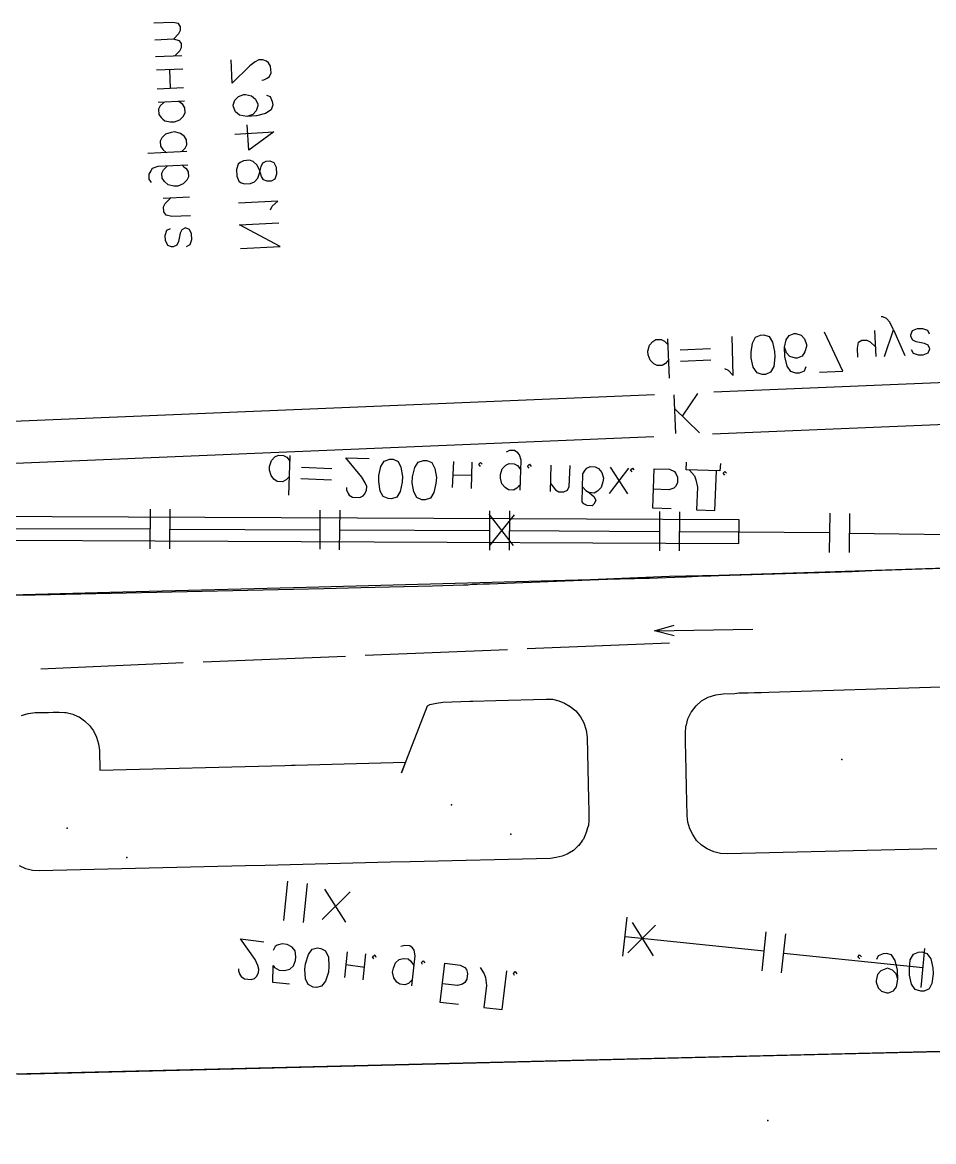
# Model space of a CAD drawing. Header units: metres. Extents: x 131 to 658, y 22 to 173.
# Drawn here: x 398.14 to 422.42, y 86.58 to 116.4 of the extents above; entities that cross this region are included whole.
import ezdxf

# ---------------------------------------------------------------- set-up
doc = ezdxf.new("R2010")
doc.units = ezdxf.units.M
for name, color, linetype in [('ELECTR_CABLE', 7, 'Continuous'), ('GAS', 7, 'Continuous'), ('GRASS', 7, 'Continuous'), ('OVERHEAD_POWER_LINE', 7, 'Continuous'), ('ROAD', 7, 'Continuous'), ('SEWER', 7, 'Continuous'), ('SIDEWALK_PATH', 7, 'Continuous'), ('TREE', 7, 'Continuous'), ('WATER_PIPELINE', 7, 'Continuous')]:
    doc.layers.add(name, color=color, linetype=linetype)

msp = doc.modelspace()

# ---------------------------------------------------------------- linework, layer by layer
at = {"layer": 'ELECTR_CABLE'}
for points in [[(411.068, 99.69), (407.273, 99.534)], [(415.385, 99.867), (411.59, 99.712)], [(402.424, 99.335), (398.629, 99.168)], [(406.752, 99.512), (402.957, 99.357)], [(420.456, 91.456), (420.401, 91.511), (420.401, 91.511), (420.445, 91.556), (420.445, 91.556), (420.501, 91.511)], [(421.466, 90.912), (421.422, 91.056), (421.422, 91.056), (421.322, 91.156), (421.322, 91.156), (421.189, 91.201), (421.189, 91.201), (421.144, 91.19), (421.144, 91.19), (421.011, 91.134), (421.011, 91.134), (420.922, 91.034), (420.922, 91.034), (420.889, 90.879), (420.889, 90.879), (420.889, 90.834), (420.889, 90.834), (420.945, 90.679), (420.945, 90.679), (421.033, 90.59), (421.033, 90.59), (421.178, 90.546), (421.178, 90.546), (421.222, 90.546), (421.222, 90.546), (421.355, 90.601), (421.355, 90.601), (421.433, 90.712), (421.433, 90.712), (421.466, 90.912), (421.466, 90.912), (421.455, 91.156), (421.455, 91.156), (421.4, 91.411), (421.4, 91.411), (421.3, 91.556), (421.3, 91.556), (421.167, 91.6), (421.167, 91.6), (421.078, 91.589), (421.078, 91.589), (420.945, 91.534), (420.945, 91.534), (420.9, 91.434)], [(422.076, 90.59), (421.932, 90.635), (421.932, 90.635), (421.832, 90.779), (421.832, 90.779), (421.777, 91.023), (421.777, 91.023), (421.777, 91.178), (421.777, 91.178), (421.799, 91.423), (421.799, 91.423), (421.888, 91.578), (421.888, 91.578), (422.021, 91.633), (422.021, 91.633), (422.11, 91.644), (422.11, 91.644), (422.243, 91.6), (422.243, 91.6), (422.343, 91.456), (422.343, 91.456), (422.398, 91.212), (422.398, 91.212), (422.409, 91.056), (422.409, 91.056), (422.376, 90.801), (422.376, 90.801), (422.298, 90.657), (422.298, 90.657), (422.165, 90.59), (422.165, 90.59), (422.076, 90.59)]]:
    msp.add_lwpolyline(points, dxfattribs=at)
at = {"layer": 'GAS'}
for points in [[(411.401, 103.94), (411.435, 104.739), (411.435, 104.739), (411.39, 104.883), (411.39, 104.883), (411.346, 104.938), (411.346, 104.938), (411.257, 104.994), (411.257, 104.994), (411.124, 104.994), (411.124, 104.994), (411.035, 104.95)], [(405.254, 104.306), (405.165, 104.217), (405.165, 104.217), (405.076, 104.162), (405.076, 104.162), (404.932, 104.173), (404.932, 104.173), (404.843, 104.228), (404.843, 104.228), (404.766, 104.328), (404.766, 104.328), (404.721, 104.472), (404.721, 104.472), (404.721, 104.572), (404.721, 104.572), (404.777, 104.728), (404.777, 104.728), (404.865, 104.827), (404.865, 104.827), (404.965, 104.872), (404.965, 104.872), (405.098, 104.861), (405.098, 104.861), (405.187, 104.816), (405.187, 104.816), (405.276, 104.705)], [(405.243, 103.807), (405.276, 104.861)], [(406.774, 104.006), (406.774, 103.951), (406.774, 103.951), (406.818, 103.851), (406.818, 103.851), (406.852, 103.807), (406.852, 103.807), (406.941, 103.751), (406.941, 103.751), (407.129, 103.74), (407.129, 103.74), (407.218, 103.784), (407.218, 103.784), (407.262, 103.84), (407.262, 103.84), (407.307, 103.94), (407.307, 103.94), (407.318, 104.04), (407.318, 104.04), (407.273, 104.139), (407.273, 104.139), (407.185, 104.284), (407.185, 104.284), (406.763, 104.805), (406.763, 104.805), (407.384, 104.783)], [(407.884, 103.718), (407.751, 103.773), (407.751, 103.773), (407.673, 103.917), (407.673, 103.917), (407.64, 104.173), (407.64, 104.173), (407.64, 104.328), (407.64, 104.328), (407.695, 104.572), (407.695, 104.572), (407.784, 104.716), (407.784, 104.716), (407.928, 104.761), (407.928, 104.761), (408.017, 104.761), (408.017, 104.761), (408.15, 104.705), (408.15, 104.705), (408.228, 104.55), (408.228, 104.55), (408.272, 104.306), (408.272, 104.306), (408.261, 104.151), (408.261, 104.151), (408.206, 103.906), (408.206, 103.906), (408.117, 103.751), (408.117, 103.751), (407.972, 103.707), (407.972, 103.707), (407.884, 103.718)], [(408.783, 103.684), (408.649, 103.74), (408.649, 103.74), (408.572, 103.895), (408.572, 103.895), (408.527, 104.139), (408.527, 104.139), (408.538, 104.295), (408.538, 104.295), (408.594, 104.539), (408.594, 104.539), (408.683, 104.683), (408.683, 104.683), (408.827, 104.728), (408.827, 104.728), (408.916, 104.728), (408.916, 104.728), (409.049, 104.672), (409.049, 104.672), (409.127, 104.517), (409.127, 104.517), (409.171, 104.273), (409.171, 104.273), (409.16, 104.117), (409.16, 104.117), (409.104, 103.873), (409.104, 103.873), (409.016, 103.729), (409.016, 103.729), (408.871, 103.684), (408.871, 103.684), (408.783, 103.684)], [(409.604, 104.006), (409.637, 104.705)], [(410.103, 103.984), (410.125, 104.683)], [(410.347, 104.572), (410.303, 104.628), (410.303, 104.628), (410.347, 104.672), (410.347, 104.672), (410.392, 104.628)], [(416.739, 104.65), (416.728, 104.45), (416.728, 104.45), (415.829, 104.483), (415.829, 104.483), (415.84, 104.683)], [(405.576, 104.55), (406.386, 104.517)], [(411.412, 104.084), (411.357, 104.04), (411.357, 104.04), (411.313, 103.995), (411.313, 103.995), (411.224, 103.94), (411.224, 103.94), (411.091, 103.951), (411.091, 103.951), (411.002, 104.006), (411.002, 104.006), (410.913, 104.106), (410.913, 104.106), (410.88, 104.261), (410.88, 104.261), (410.88, 104.361), (410.88, 104.361), (410.924, 104.506), (410.924, 104.506), (411.024, 104.605), (411.024, 104.605), (411.113, 104.65), (411.113, 104.65), (411.246, 104.639), (411.246, 104.639), (411.335, 104.594), (411.335, 104.594), (411.424, 104.483)], [(411.646, 104.528), (411.601, 104.583), (411.601, 104.583), (411.657, 104.628), (411.657, 104.628), (411.701, 104.572)], [(412.211, 103.906), (412.234, 104.605)], [(412.223, 104.106), (412.345, 103.951), (412.345, 103.951), (412.433, 103.895), (412.433, 103.895), (412.567, 103.895), (412.567, 103.895), (412.666, 103.94), (412.666, 103.94), (412.711, 104.04), (412.711, 104.04), (412.733, 104.594)], [(413.066, 104.028), (413.155, 103.929), (413.155, 103.929), (413.243, 103.873), (413.243, 103.873), (413.377, 103.762), (413.377, 103.762), (413.421, 103.662), (413.421, 103.662), (413.366, 103.562), (413.366, 103.562), (413.321, 103.518), (413.321, 103.518), (413.188, 103.529), (413.188, 103.529), (413.099, 103.573), (413.099, 103.573), (413.055, 103.629), (413.055, 103.629), (413.077, 104.372), (413.077, 104.372), (413.133, 104.472), (413.133, 104.472), (413.177, 104.528), (413.177, 104.528), (413.266, 104.572), (413.266, 104.572), (413.399, 104.561), (413.399, 104.561), (413.488, 104.517), (413.488, 104.517), (413.576, 104.406), (413.576, 104.406), (413.621, 104.261), (413.621, 104.261), (413.61, 104.162), (413.61, 104.162), (413.565, 104.006), (413.565, 104.006), (413.465, 103.917), (413.465, 103.917), (413.377, 103.862), (413.377, 103.862), (413.243, 103.873)], [(413.787, 103.851), (414.298, 104.528)], [(414.275, 103.84), (413.809, 104.55)], [(414.386, 104.428), (414.342, 104.483), (414.342, 104.483), (414.398, 104.528), (414.398, 104.528), (414.431, 104.483)], [(415.43, 103.44), (414.941, 103.463), (414.941, 103.463), (414.975, 104.506), (414.975, 104.506), (415.385, 104.495), (415.385, 104.495), (415.518, 104.439), (415.518, 104.439), (415.552, 104.384), (415.552, 104.384), (415.596, 104.284), (415.596, 104.284), (415.596, 104.139), (415.596, 104.139), (415.541, 104.04), (415.541, 104.04), (415.496, 103.995), (415.496, 103.995), (415.363, 103.951), (415.363, 103.951), (414.952, 103.962)], [(415.918, 104.472), (416.051, 104.317), (416.051, 104.317), (416.084, 104.217), (416.084, 104.217), (416.129, 104.017), (416.129, 104.017), (416.106, 103.418), (416.106, 103.418), (416.595, 103.396), (416.595, 103.396), (416.639, 104.45)], [(416.861, 104.339), (416.817, 104.395), (416.817, 104.395), (416.861, 104.439), (416.861, 104.439), (416.905, 104.395)], [(405.564, 104.25), (406.375, 104.217)], [(409.615, 104.35), (410.114, 104.339)], [(382.239, 102.675), (417.227, 102.519), (417.227, 102.519), (417.238, 103.152), (417.238, 103.152), (380.619, 103.307)], [(401.547, 103.429), (401.536, 102.375)], [(402.069, 103.429), (402.058, 102.375)], [(406.064, 103.407), (406.064, 102.364)], [(406.596, 103.407), (406.585, 102.353)], [(411.224, 102.464), (410.58, 103.296)], [(410.591, 103.385), (410.591, 102.342)], [(410.602, 102.475), (411.257, 103.285)], [(411.124, 103.385), (411.113, 102.342)], [(415.119, 103.374), (415.119, 102.32)], [(415.651, 103.363), (415.64, 102.32)], [(419.657, 103.329), (419.635, 102.275)], [(420.179, 103.318), (420.168, 102.275)], [(397.542, 102.919), (401.536, 102.908)], [(402.069, 102.897), (406.064, 102.885)], [(406.596, 102.885), (410.591, 102.863)], [(411.113, 102.863), (415.119, 102.841)], [(415.64, 102.841), (417.227, 102.83), (417.227, 102.83), (419.646, 102.808)], [(420.168, 102.797), (424.174, 102.741)], [(405.209, 93.52), (405.098, 92.477)], [(405.731, 93.464), (405.62, 92.421)], [(406.13, 92.499), (406.874, 93.242)], [(406.763, 92.432), (406.197, 93.309)], [(414.142, 91.522), (414.253, 92.565)], [(415.008, 92.355), (414.275, 91.611)], [(414.386, 92.421), (414.952, 91.534)], [(417.849, 91.134), (417.96, 92.177)], [(403.9, 91.19), (403.9, 91.134), (403.9, 91.134), (403.933, 91.034), (403.933, 91.034), (403.967, 90.979), (403.967, 90.979), (404.055, 90.923), (404.055, 90.923), (404.233, 90.901), (404.233, 90.901), (404.322, 90.934), (404.322, 90.934), (404.377, 90.979), (404.377, 90.979), (404.433, 91.079), (404.433, 91.079), (404.444, 91.178), (404.444, 91.178), (404.41, 91.278), (404.41, 91.278), (404.344, 91.434), (404.344, 91.434), (403.955, 91.988), (403.955, 91.988), (404.577, 91.911)], [(405.254, 90.779), (404.81, 90.823), (404.81, 90.823), (404.821, 91.278), (404.821, 91.278), (404.854, 91.223), (404.854, 91.223), (404.987, 91.156), (404.987, 91.156), (405.121, 91.145), (405.121, 91.145), (405.265, 91.178), (405.265, 91.178), (405.365, 91.267), (405.365, 91.267), (405.42, 91.411), (405.42, 91.411), (405.431, 91.511), (405.431, 91.511), (405.409, 91.667), (405.409, 91.667), (405.331, 91.767), (405.331, 91.767), (405.198, 91.833), (405.198, 91.833), (405.065, 91.855), (405.065, 91.855), (404.932, 91.822), (404.932, 91.822), (404.876, 91.778), (404.876, 91.778), (404.821, 91.678)], [(417.904, 91.656), (414.198, 92.044)], [(418.37, 91.079), (418.481, 92.122)], [(405.886, 90.701), (405.753, 90.768), (405.753, 90.768), (405.687, 90.923), (405.687, 90.923), (405.664, 91.178), (405.664, 91.178), (405.687, 91.323), (405.687, 91.323), (405.764, 91.567), (405.764, 91.567), (405.864, 91.711), (405.864, 91.711), (406.008, 91.744), (406.008, 91.744), (406.097, 91.733), (406.097, 91.733), (406.219, 91.667), (406.219, 91.667), (406.297, 91.5), (406.297, 91.5), (406.308, 91.256), (406.308, 91.256), (406.297, 91.101), (406.297, 91.101), (406.219, 90.857), (406.219, 90.857), (406.108, 90.723), (406.108, 90.723), (405.975, 90.69), (405.975, 90.69), (405.886, 90.701)], [(406.73, 90.956), (406.807, 91.644)], [(407.218, 90.89), (407.296, 91.589)], [(407.506, 91.456), (407.473, 91.511), (407.473, 91.511), (407.529, 91.556), (407.529, 91.556), (407.562, 91.5)], [(408.516, 90.735), (408.605, 91.534), (408.605, 91.534), (408.583, 91.689), (408.583, 91.689), (408.538, 91.744), (408.538, 91.744), (408.461, 91.8), (408.461, 91.8), (408.328, 91.811), (408.328, 91.811), (408.228, 91.778)], [(422.132, 91.212), (418.426, 91.6)], [(422.088, 90.69), (422.187, 91.733)], [(406.763, 91.3), (407.262, 91.234)], [(408.527, 90.89), (408.483, 90.846), (408.483, 90.846), (408.427, 90.801), (408.427, 90.801), (408.328, 90.757), (408.328, 90.757), (408.194, 90.779), (408.194, 90.779), (408.117, 90.834), (408.117, 90.834), (408.039, 90.945), (408.039, 90.945), (408.006, 91.101), (408.006, 91.101), (408.028, 91.201), (408.028, 91.201), (408.083, 91.345), (408.083, 91.345), (408.183, 91.434), (408.183, 91.434), (408.283, 91.467), (408.283, 91.467), (408.416, 91.456), (408.416, 91.456), (408.494, 91.389), (408.494, 91.389), (408.572, 91.278)], [(408.805, 91.3), (408.771, 91.356), (408.771, 91.356), (408.816, 91.4), (408.816, 91.4), (408.86, 91.345)], [(409.759, 90.235), (409.271, 90.291), (409.271, 90.291), (409.393, 91.334), (409.393, 91.334), (409.803, 91.289), (409.803, 91.289), (409.926, 91.223), (409.926, 91.223), (409.97, 91.167), (409.97, 91.167), (410.003, 91.067), (410.003, 91.067), (409.981, 90.912), (409.981, 90.912), (409.926, 90.823), (409.926, 90.823), (409.87, 90.779), (409.87, 90.779), (409.737, 90.746), (409.737, 90.746), (409.337, 90.79)], [(410.336, 91.223), (410.447, 91.056), (410.447, 91.056), (410.48, 90.956), (410.48, 90.956), (410.503, 90.746), (410.503, 90.746), (410.436, 90.157), (410.436, 90.157), (410.924, 90.102), (410.924, 90.102), (411.046, 91.134)], [(411.257, 91.012), (411.224, 91.067), (411.224, 91.067), (411.268, 91.112), (411.268, 91.112), (411.313, 91.056)]]:
    msp.add_lwpolyline(points, dxfattribs=at)
at = {"layer": 'GRASS'}
for points in [[(422.509, 94.385), (416.928, 94.252), (416.739, 94.263), (416.561, 94.308), (416.384, 94.385), (416.24, 94.485), (416.106, 94.607), (416.007, 94.763), (415.929, 94.918), (415.873, 95.096), (415.851, 95.273), (415.84, 96.017), (415.829, 96.472), (415.818, 96.882), (415.807, 97.215), (415.807, 97.448), (415.807, 97.459), (415.818, 97.648), (415.834, 97.69), (415.873, 97.848), (415.962, 98.025), (415.973, 98.036), (416.095, 98.192), (416.24, 98.325), (416.417, 98.425), (416.617, 98.491), (416.817, 98.513), (417.127, 98.524), (417.227, 98.536), (417.338, 98.536), (417.482, 98.536), (417.649, 98.547), (417.826, 98.547), (418.026, 98.558), (422.62, 98.702)], [(398.119, 97.936), (398.296, 97.992), (398.485, 98.014), (398.84, 98.014), (398.962, 98.025), (399.106, 98.025), (399.117, 98.025), (399.273, 98.014), (399.306, 98.014), (399.45, 97.981), (399.483, 97.97), (399.617, 97.914), (399.65, 97.903), (399.794, 97.792), (399.927, 97.67), (400.038, 97.526), (400.116, 97.359), (400.171, 97.182), (400.194, 97.004), (400.205, 96.483), (405.132, 96.605), (405.309, 96.616), (405.409, 96.616), (408.35, 96.694), (408.24, 96.407), (408.24, 96.407), (408.938, 98.192), (408.993, 98.225), (409.171, 98.269), (409.348, 98.291), (410.059, 98.314), (410.147, 98.314), (410.758, 98.336), (412.1, 98.369), (412.267, 98.369), (412.433, 98.325), (412.589, 98.269), (412.733, 98.18), (412.888, 98.058), (413.01, 97.903), (413.099, 97.737), (413.166, 97.548), (413.188, 97.348), (413.221, 95.695), (413.232, 95.395), (413.232, 95.207), (413.232, 95.151), (413.221, 95.007), (413.199, 94.94), (413.166, 94.818), (413.088, 94.641), (413.066, 94.618), (412.966, 94.474), (412.944, 94.452), (412.822, 94.341), (412.655, 94.241), (412.522, 94.186), (412.367, 94.152), (412.211, 94.13), (408.472, 94.041), (407.95, 94.03), (404.61, 93.942), (404.089, 93.93), (398.585, 93.797), (398.407, 93.808), (398.23, 93.853), (398.063, 93.93)], [(398.008, 88.382), (416.339, 88.837), (419.979, 88.926), (423.342, 89.003), (429.866, 89.159), (430.066, 89.148), (430.255, 89.092), (430.432, 89.015), (430.599, 88.892), (430.732, 88.748), (430.832, 88.571), (430.898, 88.382), (430.932, 88.271), (430.943, 88.16), (431.209, 80.714), (427.969, 80.581), (427.913, 80.581), (427.847, 80.581), (427.214, 80.559), (424.329, 80.437), (418.381, 80.204), (414.431, 80.048), (410.414, 79.893), (392.37, 79.172)]]:
    msp.add_lwpolyline(points, dxfattribs=at)
at = {"layer": 'OVERHEAD_POWER_LINE'}
for points in [[(415.507, 100.056), (414.986, 100.189), (414.986, 100.189), (415.507, 100.344)], [(414.986, 100.189), (417.604, 100.233)]]:
    msp.add_lwpolyline(points, dxfattribs=at)
at = {"layer": 'ROAD'}
msp.add_lwpolyline([(424.074, 101.909), (419.535, 101.754), (416.694, 101.665), (415.385, 101.643), (413.265, 101.554), (410.003, 101.465), (405.708, 101.343), (400.471, 101.21), (398.163, 101.154), (395.377, 101.088)], dxfattribs=at)
at = {"layer": 'SEWER'}
for points in [[(421.355, 108.212), (421.255, 108.412), (421.255, 108.412), (421.167, 108.512), (421.167, 108.512), (421.067, 108.556), (421.067, 108.556), (421.022, 108.556)], [(421.821, 107.69), (421.877, 107.591), (421.877, 107.591), (422.01, 107.546), (422.01, 107.546), (422.143, 107.546), (422.143, 107.546), (422.276, 107.602), (422.276, 107.602), (422.321, 107.701), (422.321, 107.701), (422.276, 107.801), (422.276, 107.801), (422.176, 107.846), (422.176, 107.846), (421.954, 107.89), (421.954, 107.89), (421.866, 107.935), (421.866, 107.935), (421.81, 108.034), (421.81, 108.034), (421.81, 108.079), (421.81, 108.079), (421.855, 108.19), (421.855, 108.19), (421.988, 108.245), (421.988, 108.245), (422.121, 108.245), (422.121, 108.245), (422.254, 108.201), (422.254, 108.201), (422.298, 108.101)], [(415.363, 107.424), (415.274, 107.313), (415.274, 107.313), (415.185, 107.258), (415.185, 107.258), (415.052, 107.258), (415.052, 107.258), (414.963, 107.302), (414.963, 107.302), (414.864, 107.402), (414.864, 107.402), (414.819, 107.546), (414.819, 107.546), (414.808, 107.646), (414.808, 107.646), (414.852, 107.801), (414.852, 107.801), (414.941, 107.901), (414.941, 107.901), (415.019, 107.957), (415.019, 107.957), (415.163, 107.957), (415.163, 107.957), (415.252, 107.912), (415.252, 107.912), (415.341, 107.824)], [(415.385, 106.925), (415.341, 107.968)], [(416.85, 107.18), (416.95, 107.136), (416.95, 107.136), (417.083, 106.991), (417.083, 106.991), (417.05, 108.034)], [(417.849, 107.025), (417.715, 107.069), (417.715, 107.069), (417.616, 107.213), (417.616, 107.213), (417.56, 107.457), (417.56, 107.457), (417.56, 107.613), (417.56, 107.613), (417.593, 107.857), (417.593, 107.857), (417.671, 108.012), (417.671, 108.012), (417.804, 108.068), (417.804, 108.068), (417.893, 108.079), (417.893, 108.079), (418.037, 108.034), (418.037, 108.034), (418.126, 107.879), (418.126, 107.879), (418.181, 107.635), (418.181, 107.635), (418.193, 107.491), (418.193, 107.491), (418.159, 107.235), (418.159, 107.235), (418.071, 107.08), (418.071, 107.08), (417.937, 107.025), (417.937, 107.025), (417.849, 107.025)], [(419.014, 107.224), (418.969, 107.113), (418.969, 107.113), (418.836, 107.058), (418.836, 107.058), (418.747, 107.058), (418.747, 107.058), (418.614, 107.102), (418.614, 107.102), (418.514, 107.247), (418.514, 107.247), (418.459, 107.502), (418.459, 107.502), (418.448, 107.746), (418.448, 107.746), (418.492, 107.946), (418.492, 107.946), (418.57, 108.057), (418.57, 108.057), (418.703, 108.112), (418.703, 108.112), (418.747, 108.112), (418.747, 108.112), (418.892, 108.068), (418.892, 108.068), (418.98, 107.968), (418.98, 107.968), (419.036, 107.824), (419.036, 107.824), (419.036, 107.768), (419.036, 107.768), (418.992, 107.624), (418.992, 107.624), (418.914, 107.513), (418.914, 107.513), (418.781, 107.457), (418.781, 107.457), (418.736, 107.457), (418.736, 107.457), (418.592, 107.502), (418.592, 107.502), (418.503, 107.602), (418.503, 107.602), (418.448, 107.746)], [(419.38, 107.08), (420.001, 107.113), (420.001, 107.113), (419.513, 108.145)], [(420.889, 107.502), (420.856, 108.19)], [(421.111, 107.502), (421.355, 108.212), (421.355, 108.212), (421.655, 107.524)], [(415.663, 107.679), (416.473, 107.713)], [(420.401, 107.48), (420.39, 107.724), (420.39, 107.724), (420.423, 107.879), (420.423, 107.879), (420.512, 107.935), (420.512, 107.935), (420.645, 107.935), (420.645, 107.935), (420.734, 107.89), (420.734, 107.89), (420.878, 107.746)], [(415.674, 107.38), (416.484, 107.413)], [(416.561, 106.559), (441.352, 107.591)], [(390.195, 105.46), (414.986, 106.492)], [(415.552, 105.449), (415.507, 106.481)], [(415.729, 105.915), (416.14, 106.514)], [(416.528, 105.438), (441.407, 106.47)], [(415.518, 106.115), (416.184, 105.471)], [(390.085, 104.328), (414.963, 105.371)]]:
    msp.add_lwpolyline(points, dxfattribs=at)
at = {"layer": 'SIDEWALK_PATH'}
for points in [[(396.743, 101.121), (398.163, 101.154), (398.174, 101.154), (398.485, 101.154), (406.175, 101.321), (407.162, 101.343), (409.071, 101.387), (409.892, 101.421), (409.903, 101.421), (409.948, 101.421), (410.014, 101.421), (410.125, 101.432), (410.258, 101.432), (410.414, 101.443), (410.591, 101.443), (411.035, 101.465), (413.266, 101.554), (413.732, 101.565), (414.065, 101.576), (414.264, 101.587), (414.453, 101.587), (414.619, 101.598), (414.753, 101.598), (414.852, 101.598), (415.751, 101.632), (415.818, 101.632), (415.84, 101.632), (416.295, 101.654), (416.328, 101.654), (416.384, 101.654), (416.484, 101.654), (416.672, 101.665), (416.695, 101.665), (420.246, 101.776), (420.778, 101.798), (422.11, 101.842), (424.074, 101.909)], [(431.02, 86.052), (430.943, 88.16), (430.932, 88.271), (430.898, 88.382), (430.832, 88.571), (430.732, 88.748), (430.599, 88.892), (430.432, 89.015), (430.255, 89.092), (430.066, 89.148), (429.866, 89.159), (387.355, 88.127)]]:
    msp.add_lwpolyline(points, dxfattribs=at)
at = {"layer": 'TREE'}
for p in [(419.972, 96.767), (409.574, 95.56), (399.337, 94.938), (411.155, 94.773), (400.924, 94.152), (418.002, 87.148)]:
    msp.add_point(p, dxfattribs=at)
at = {"layer": 'WATER_PIPELINE'}
for points in [[(402.169, 115.957), (402.313, 116.102), (402.313, 116.102), (402.358, 116.191), (402.358, 116.191), (402.358, 116.279), (402.358, 116.279), (402.302, 116.368), (402.302, 116.368), (402.147, 116.401), (402.147, 116.401), (401.647, 116.379)], [(402.191, 115.503), (402.335, 115.647), (402.335, 115.647), (402.38, 115.736), (402.38, 115.736), (402.38, 115.835), (402.38, 115.835), (402.324, 115.913), (402.324, 115.913), (402.169, 115.957), (402.169, 115.957), (401.67, 115.924)], [(402.391, 115.514), (401.692, 115.48)], [(404.521, 114.859), (404.577, 114.87), (404.577, 114.87), (404.666, 114.914), (404.666, 114.914), (404.721, 114.959), (404.721, 114.959), (404.766, 115.059), (404.766, 115.059), (404.754, 115.236), (404.754, 115.236), (404.699, 115.325), (404.699, 115.325), (404.643, 115.369), (404.643, 115.369), (404.544, 115.403), (404.544, 115.403), (404.444, 115.403), (404.444, 115.403), (404.344, 115.347), (404.344, 115.347), (404.2, 115.247), (404.2, 115.247), (403.734, 114.781), (403.734, 114.781), (403.7, 115.403)], [(402.413, 115.159), (401.714, 115.125)], [(402.091, 114.648), (402.069, 115.136)], [(402.435, 114.659), (401.736, 114.626)], [(402.457, 114.304), (401.758, 114.271)], [(401.914, 114.271), (401.814, 114.182), (401.814, 114.182), (401.769, 114.093), (401.769, 114.093), (401.78, 113.949), (401.78, 113.949), (401.836, 113.871), (401.836, 113.871), (401.88, 113.827), (401.88, 113.827), (401.936, 113.783), (401.936, 113.783), (402.091, 113.749), (402.091, 113.749), (402.191, 113.749), (402.191, 113.749), (402.335, 113.805), (402.335, 113.805), (402.424, 113.893), (402.424, 113.893), (402.48, 113.993), (402.48, 113.993), (402.468, 114.127), (402.468, 114.127), (402.413, 114.215), (402.413, 114.215), (402.313, 114.293)], [(404.643, 114.459), (404.743, 114.426), (404.743, 114.426), (404.799, 114.293), (404.799, 114.293), (404.81, 114.204), (404.81, 114.204), (404.766, 114.071), (404.766, 114.071), (404.621, 113.971), (404.621, 113.971), (404.377, 113.916), (404.377, 113.916), (404.122, 113.893), (404.122, 113.893), (403.922, 113.927), (403.922, 113.927), (403.822, 114.016), (403.822, 114.016), (403.767, 114.149), (403.767, 114.149), (403.756, 114.193), (403.756, 114.193), (403.8, 114.326), (403.8, 114.326), (403.9, 114.426), (403.9, 114.426), (404.044, 114.482), (404.044, 114.482), (404.089, 114.482), (404.089, 114.482), (404.244, 114.448), (404.244, 114.448), (404.355, 114.36), (404.355, 114.36), (404.41, 114.226), (404.41, 114.226), (404.41, 114.182), (404.41, 114.182), (404.366, 114.049), (404.366, 114.049), (404.277, 113.949), (404.277, 113.949), (404.122, 113.893)], [(403.8, 113.427), (404.843, 113.483), (404.843, 113.483), (404.177, 112.995), (404.177, 112.995), (404.133, 113.672)], [(402.38, 112.95), (402.48, 113.05), (402.48, 113.05), (402.524, 113.139), (402.524, 113.139), (402.513, 113.272), (402.513, 113.272), (402.457, 113.361), (402.457, 113.361), (402.358, 113.439), (402.358, 113.439), (402.202, 113.483), (402.202, 113.483), (402.102, 113.472), (402.102, 113.472), (401.958, 113.427), (401.958, 113.427), (401.858, 113.328), (401.858, 113.328), (401.814, 113.239), (401.814, 113.239), (401.825, 113.106), (401.825, 113.106), (401.88, 113.017), (401.88, 113.017), (401.98, 112.928)], [(402.524, 112.961), (401.481, 112.906)], [(404.91, 112.362), (404.865, 112.229), (404.865, 112.229), (404.766, 112.173), (404.766, 112.173), (404.666, 112.173), (404.666, 112.173), (404.566, 112.207), (404.566, 112.207), (404.51, 112.296), (404.51, 112.296), (404.455, 112.473), (404.455, 112.473), (404.388, 112.606), (404.388, 112.606), (404.288, 112.695), (404.288, 112.695), (404.188, 112.728), (404.188, 112.728), (404.033, 112.717), (404.033, 112.717), (403.944, 112.673), (403.944, 112.673), (403.889, 112.628), (403.889, 112.628), (403.844, 112.484), (403.844, 112.484), (403.856, 112.307), (403.856, 112.307), (403.911, 112.173), (403.911, 112.173), (403.967, 112.129), (403.967, 112.129), (404.066, 112.096), (404.066, 112.096), (404.222, 112.107), (404.222, 112.107), (404.322, 112.151), (404.322, 112.151), (404.41, 112.251), (404.41, 112.251), (404.455, 112.384), (404.455, 112.384), (404.499, 112.562), (404.499, 112.562), (404.544, 112.662), (404.544, 112.662), (404.632, 112.706), (404.632, 112.706), (404.732, 112.717), (404.732, 112.717), (404.843, 112.673), (404.843, 112.673), (404.899, 112.54), (404.899, 112.54), (404.91, 112.362)], [(402.546, 112.595), (401.747, 112.562), (401.747, 112.562), (401.603, 112.506), (401.603, 112.506), (401.559, 112.451), (401.559, 112.451), (401.514, 112.362), (401.514, 112.362), (401.514, 112.229), (401.514, 112.229), (401.57, 112.14)], [(402.402, 112.595), (402.446, 112.551), (402.446, 112.551), (402.502, 112.506), (402.502, 112.506), (402.557, 112.418), (402.557, 112.418), (402.568, 112.284), (402.568, 112.284), (402.524, 112.196), (402.524, 112.196), (402.424, 112.096), (402.424, 112.096), (402.28, 112.04), (402.28, 112.04), (402.18, 112.04), (402.18, 112.04), (402.025, 112.074), (402.025, 112.074), (401.925, 112.162), (401.925, 112.162), (401.869, 112.251), (401.869, 112.251), (401.858, 112.384), (401.858, 112.384), (401.903, 112.473), (401.903, 112.473), (402.002, 112.573)], [(402.591, 111.741), (401.891, 111.707)], [(402.624, 111.252), (402.125, 111.23), (402.125, 111.23), (401.969, 111.264), (401.969, 111.264), (401.914, 111.352), (401.914, 111.352), (401.903, 111.485), (401.903, 111.485), (401.947, 111.574), (401.947, 111.574), (402.091, 111.719)], [(404.754, 111.408), (404.799, 111.508), (404.799, 111.508), (404.943, 111.641), (404.943, 111.641), (403.9, 111.585)], [(402.513, 110.431), (402.613, 110.487), (402.613, 110.487), (402.657, 110.62), (402.657, 110.62), (402.646, 110.764), (402.646, 110.764), (402.591, 110.886), (402.591, 110.886), (402.491, 110.931), (402.491, 110.931), (402.391, 110.875), (402.391, 110.875), (402.346, 110.786), (402.346, 110.786), (402.302, 110.564), (402.302, 110.564), (402.258, 110.465), (402.258, 110.465), (402.158, 110.42), (402.158, 110.42), (402.113, 110.42), (402.113, 110.42), (402.014, 110.453), (402.014, 110.453), (401.958, 110.587), (401.958, 110.587), (401.947, 110.72), (401.947, 110.72), (401.991, 110.864), (401.991, 110.864), (402.091, 110.908)], [(403.955, 110.376), (405.01, 110.431), (405.01, 110.431), (403.922, 111.008), (403.922, 111.008), (404.976, 111.064)]]:
    msp.add_lwpolyline(points, dxfattribs=at)

doc.saveas('drawing.dxf')
